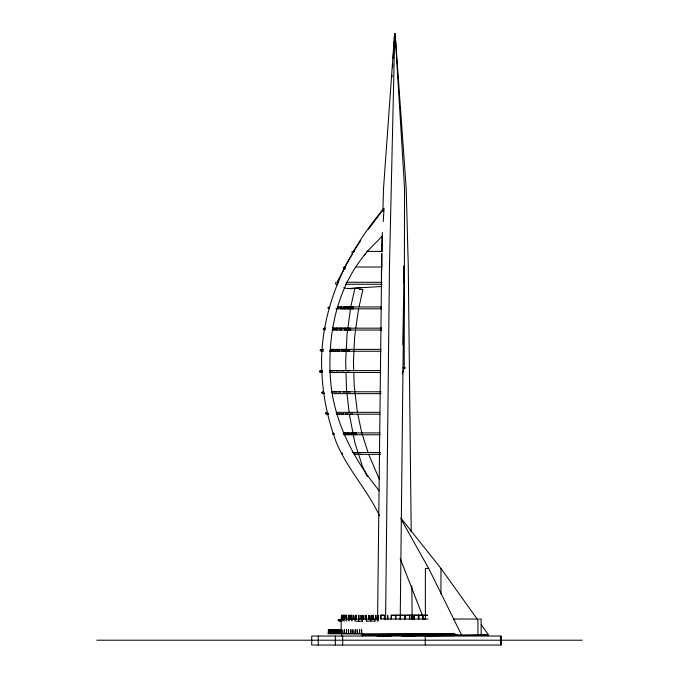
<?xml version="1.0" encoding="UTF-8"?>
<svg xmlns="http://www.w3.org/2000/svg" width="679" height="679" viewBox="0 0 679 679"><rect width="100%" height="100%" fill="white"/><g stroke="black" fill="none" stroke-linecap="round" stroke-linejoin="round"><path stroke-width="1.02" d="M500.958 645.05L501.009 636.036L311.712 636.036L311.712 645.05L500.958 645.05L500.958 636.036M391.223 615.378L427.524 615.259L391.206 615.208M377.566 619.808L381.802 253.386M385.579 619.808L389.483 265.998L394.779 33.95M402.978 344.813L403.402 306.984M403.666 282.812L403.852 265.998M400.22 619.808L404.124 265.998M382.336 232.362L381.853 251.281L382.498 251.383M382.88 211.33L383.542 188.295L394.567 33.95L395.127 33.95L404.54 188.295L404.209 367.933L402.231 373.959M418.57 619.019L418.697 615.089M356.526 433.822L356.568 433.168M391.97 77.296L392.097 75.182M392.547 67.781L392.81 63.546M393.133 58.267L393.455 52.979M393.71 48.752L394.159 41.351M394.287 39.238L394.609 33.95M383.236 221.524L384.076 208.164L368.51 229.358M379.901 452.791L379.901 454.098M334.671 629.628L334.959 633.388M381.284 307.239L381.284 308.555M355.533 330.104L354.642 337.2L353.445 361.669L353.734 370.827M355.796 328.076L358.622 308.809M346.477 619.019L346.63 615.081L346.782 619.019M330.452 633.388L330.3 629.441L330.087 633.388M384.348 615.081L380.86 615.208L384.348 615.437M328.78 633.388L329.026 629.433L328.661 633.388M350.466 308.92L347.088 333.89L345.653 361.559L345.934 370.793M375.012 619.562L375.012 620.996M359.072 306.781L362.909 289.509L359.386 289.509M350.754 306.84L354.947 288.227M351.722 252.215L352.24 251.425M330.427 629.679L330.749 633.388M324.282 328.992L324.401 328.848A4.006 3.93 -90 0 1 324.783 328.644M325.504 328.254A4.006 3.989 -90 0 0 323.416 328.857L323.467 329.323M342.267 453.233L342.352 453.648A4.371 4.346 -90 0 0 342.742 453.827M342.097 453.233L342.182 453.648A4.371 4.363 -90 0 0 342.572 453.827M341.961 453.233L342.046 453.648A4.371 4.371 0 0 0 342.437 453.827M360.838 240.51L353.666 251.383L354.633 251.383M381.25 328.169L381.25 330.028M368.043 250.857C335.621 287.217 326.243 338.796 331.123 386.088C335.664 425.029 354.786 460.676 379.213 490.756M383.448 208.971C347.495 251.569 321.948 304.998 321.566 361.559C321.634 389.203 326.557 416.626 336.377 442.479C347.249 468.977 367.458 489.831 379.468 515.76M364.207 255.126L365.633 253.632M340.145 619.562L338.923 620.275L340.12 620.996M353.513 251.714L354.005 251.383M367.543 251.162L382.269 236.063L381.853 251.383L378.831 251.544M323.56 392.454L323.577 392.929A4.371 4.269 -90 0 0 324.35 393.26M326.599 413.18L326.667 413.121A3.998 3.93 -90 0 1 327.448 412.747M345.849 267.025L345.348 267.348A1.468 1.426 -90 0 0 345.348 268.884M370.768 620.996L370.768 619.562M343.693 267.068L343.175 268.392M336.02 282.303L335.502 283.007L336.02 284.221M366.66 619.562L366.168 620.275L366.66 620.996M355.49 619.562C352.129 621.998 361.712 621.319 362.722 620.996M358.987 620.996L358.283 620.275L358.987 619.562M358.393 619.562L358.868 619.562M354.845 619.562L355.38 619.562M351.569 619.562L352.172 619.562M352.265 620.996L351.382 620.275L352.265 619.562M349.354 620.996L348.378 620.275L349.354 619.562M348.616 619.562L349.261 619.562M346.765 620.996L345.721 620.275L346.765 619.562M344.092 619.452L343.523 620.691L344.533 620.996M342.674 620.996L341.52 620.275L342.674 619.562M340.807 621.107L340.366 620.996M340.366 619.562L341.206 619.562L340.12 619.868L340.408 620.996M339.492 620.996L338.269 620.275L339.508 619.562M339.288 620.996L338.04 620.275L339.288 619.562M377.023 619.562L378.008 619.562L378.492 620.275L378.008 620.996L377.023 620.996M354.497 251.383L353.988 251.714A1.57 1.536 -90 0 0 353.801 252.215M338.482 282.269L337.981 282.557A1.256 1.214 -90 0 0 337.794 283.516M344.924 434.577A4.38 3.641 -90 0 1 343.837 434.518A4.363 3.624 -90 0 0 344.559 434.602L345.28 434.518A4.32 3.599 -90 0 0 345.976 434.263A4.329 3.59 89.9 0 1 345.28 434.518M361.364 287.837L350.941 288.668L346.069 288.312M350.797 288.346L381.08 286.521M414.385 636.036L407.179 636.444L401.909 635.892M391.223 636.036L380.843 636.444L376.828 635.85M424.29 636.036L487.615 635.018M402.01 636.036L409.013 635.875M413.01 635.782L457.969 635.018M366.635 251.383L381.64 251.383M352.715 253.632L344.652 267.025L345.603 267.025M355.855 267.025L381.98 267.025M344.728 269.198L343.88 269.198L337.022 282.269L337.921 282.269M381.98 269.198L381.437 269.198L381.437 282.269M346.12 282.269L381.878 282.303M345.509 284.255L381.971 284.255M337.582 306.967L381.479 306.967M335.995 308.826L381.496 308.826M332.651 328.169L381.7 328.169M333.185 328.254L350.126 328.254M345.136 329.85L350.126 329.85M332.303 330.028L381.649 330.028M330.681 349.379L381.012 349.379M343.141 349.464L348.412 349.464M343.141 351.06L348.412 351.06M329.519 351.238L381.012 351.238M402.723 367.933L405.686 367.933M329.357 370.59L380.452 370.59M329.459 372.448L380.469 372.448M331.284 391.783L381.089 391.783M332.659 393.633L381.089 393.633M336.215 412.34L379.646 412.34M336.759 414.19L379.773 414.19M343.15 432.896L380.002 432.896M351.79 433.007L356.025 433.007M351.79 434.602L356.025 434.602M343.786 434.747L380.155 434.747M352.299 452.52L380.087 452.52M357.714 454.175L361.024 454.175M354.268 454.37L380.333 454.37M461.584 635.018L428.678 568.416L425.377 568.416L425.377 619.307L423.951 619.307L400.211 558.562M345.679 615.259L345.679 619.019M346.214 615.259L346.46 615.259M348.887 615.259L348.607 619.019M358.885 615.259L358.597 619.019M375.827 615.259L376.124 619.019M384.492 615.259L384.204 619.019M411.763 615.259L412.009 619.019M422.678 615.259L422.516 619.019M346.214 619.019L378.593 619.019L378.593 615.259L378.296 619.019M427.982 619.019L380.775 619.019L380.775 615.259L381.055 619.019M453.538 619.019L477.931 619.019L477.931 635.018M479.264 619.019L481.139 619.019L481.139 635.018M366.499 621.107L374.918 621.107M329.892 629.628L328.364 629.628L328.364 633.388M328.076 633.388L362.9 633.779M328.076 633.779L454.93 633.779L364.92 634.576M453.648 635.018L488.574 635.018L481.25 624.765M362.23 635.425L428.415 635.425L428.415 634.975M96.842 640.212L582.158 640.212M344.423 307.086L353.012 307.137M340.799 308.656L353.012 308.733M343.498 433.601A3.998 3.531 -90 0 0 343.158 433.397A4.006 3.336 -90 0 1 345.297 433.109L346.307 433.601A3.998 3.081 -90 0 1 349.575 433.601M345.297 433.1L345.984 433.389M343.863 287.446L345.297 288.125M362.722 619.562L362.119 620.275L362.518 621.107M337.098 284.891L336.207 284.255M400.873 518.052L440.96 568.416L477.583 619.647M322.958 392.793L323.085 392.929A4.371 4.295 -90 0 0 324.282 393.37M401.094 519.138L428.678 568.416M379.374 479.408L368.578 454.124M367.263 476.658L362.348 466.108L358.588 454.293M328.602 629.679L328.84 629.628M333.72 629.679L333.745 633.388M367.933 452.112L361.814 432.998L357.791 414.139M357.969 452.324L354.837 442.479L349.337 414.343M414.343 615.208L414.275 619.019M357.366 412.161L354.226 386.088L353.801 372.864M349.099 412.255L346.485 389.271L345.993 372.847M395.17 33.95L406.195 188.295L408.266 265.998L411.202 531.886M394.957 33.95L395.068 39.238M411.797 585.909L412.17 619.808M454.769 634.186L364.063 634.975M441.596 634.576L363.206 634.975L363.206 635.425M440.96 568.416L440.96 593.862M425.275 636.036L425.275 645.05M422.813 615.259L422.813 619.019M418.85 619.019L418.85 615.259L418.306 615.259L418.306 619.019M414.394 619.019L413.986 615.259L413.986 619.019M414.097 615.259L414.097 619.019M413.307 635.425L413.307 636.036M409.692 619.019L409.692 615.259L409.403 619.019M405.108 619.019L405.108 615.259L404.82 619.019M400.525 619.019L400.525 615.259L400.237 619.019M395.942 619.019L395.653 615.259L395.653 619.019M391.359 619.019L391.359 615.259L391.07 619.019M387.921 619.019L387.641 615.259L387.641 619.019M381.793 253.632L381.793 267.025M375.86 615.259L375.827 619.019M373.654 619.019L373.365 615.259L373.365 619.019M372.703 619.019L372.703 615.259L372.415 619.019M371.192 619.019L371.192 615.259L370.895 619.019M369.249 619.019L369.249 615.259L368.96 619.019M368.722 619.019L368.722 615.259L368.425 619.019M366.253 619.019L366.253 615.259L365.964 619.019M365.794 619.019L365.794 615.259L365.497 619.019M363.783 619.019L363.783 615.259L363.486 619.019M362.34 619.019L362.34 615.259L362.051 619.019M362.23 633.388L362.23 636.036M361.848 633.388L361.551 629.628L361.551 633.388M361.321 619.019L361.024 615.259L361.024 619.019M359.658 633.388L359.658 629.628L359.361 633.388M358.843 615.259L358.885 619.019M357.468 633.388L357.171 629.628L357.171 633.388M356.382 619.019L356.382 615.259L356.085 619.019M355.431 619.019L355.431 615.259L355.134 619.019M355.278 633.388L355.278 629.628L354.981 633.388M353.912 619.019L353.615 615.259L353.615 619.019M353.088 633.388L352.791 629.628L352.791 633.388M351.977 619.019L351.832 615.081L351.688 619.019M351.442 619.019L351.442 615.259L351.153 619.019M350.95 619.019L350.95 615.259L350.661 619.019M350.899 633.388L350.899 629.628L350.602 633.388M349.923 619.019L349.923 615.259L349.634 619.019M348.683 615.259L348.683 619.019M348.709 633.388L348.412 629.628L348.412 633.388M346.519 633.388L346.519 629.628L346.222 633.388M344.329 633.388L344.329 629.628L344.032 633.388M343.752 615.259L343.752 619.019M343.625 615.259L343.625 619.019M342.674 636.036L342.674 645.05M342.14 633.388L341.843 629.628L341.843 633.388M341.639 633.388L341.639 636.036M341.172 621.081L341.172 633.532M340.833 633.388L340.833 629.628L340.535 633.388M340.196 633.388L340.196 629.628L339.899 633.388M338.982 633.388L338.982 629.628L338.685 633.388M338.244 633.388L338.142 629.441L337.955 633.388M337.123 633.388L336.954 629.433L336.826 633.388M336.614 633.388L336.317 629.628L336.317 633.388M335.587 633.388L335.587 629.628L335.29 633.388M335.358 636.036L335.358 645.05M334.679 629.628L334.671 633.388M334.034 633.388L334.034 629.628L333.364 629.628L333.364 633.388M333.508 629.628L333.644 633.388M332.829 633.388L332.829 629.628L332.532 633.388M332.32 633.388L332.192 629.433L332.039 633.388M331.352 633.388L331.479 629.433L331.072 633.388M330.376 629.628L330.376 633.388M329.765 629.628L329.765 633.388M329.476 629.628L329.476 633.388M329.154 629.628L329.154 633.388M328.908 629.628L328.857 633.388M328.483 629.628L328.483 633.388M318.273 636.036L318.273 645.05M350.322 433.601A3.998 2.809 -90 0 1 353.267 433.601M352.987 434.254A4.371 3.072 -90 0 1 350.602 434.254M349.269 434.254A4.371 3.37 -90 0 1 346.646 434.254M338.592 392.089A3.998 3.064 -90 0 1 340.595 392.089M343.328 392.089A3.998 2.784 -90 0 1 345.153 392.089M329.519 370.692A4.006 3.531 -90 0 1 331.42 371.057M332.167 371.057A4.006 3.31 -90 0 1 335.002 371.057M334.399 392.089A3.998 3.31 -90 0 1 336.563 392.089M341.512 371.057A4.006 2.784 -90 0 1 343.897 371.057M346.986 371.057A4.006 2.478 -90 0 1 349.108 371.057M336.555 371.057A4.006 3.064 -90 0 1 339.177 371.057M331.556 391.893A3.998 3.522 -90 0 1 333.1 392.089M355.737 453.979A4.371 3.48 -90 0 1 354.022 454.09M358.665 453.979A4.371 3.234 -90 0 1 356.755 453.979M339.865 413.774A4.371 3.616 -90 0 1 337.047 413.774M343.625 413.774A4.371 3.353 -90 0 1 341.019 413.774M347.877 413.774A4.371 3.047 -90 0 1 345.509 413.774M348.565 392.089A3.998 2.478 -90 0 1 350.186 392.089M336.623 413.774A4.371 3.853 -90 0 1 336.266 413.927M352.579 413.774A4.371 2.708 -90 0 1 350.474 413.774M341.664 350.058A4.006 2.809 -90 0 1 344.618 350.058M347.096 350.058A4.006 2.512 -90 0 1 349.727 350.058M344.338 350.712A4.38 3.072 -90 0 1 341.944 350.712M349.481 350.712A4.38 2.75 90 0 1 347.351 350.712M336.75 350.058A4.006 3.081 -90 0 1 339.984 350.058M339.678 350.712A4.38 3.378 -90 0 1 337.056 350.712M330.503 349.464A4.006 3.531 -90 0 1 332.354 350.058A4.006 3.327 -90 0 1 335.884 350.058M335.553 350.712A4.38 3.641 -90 0 1 332.727 350.712M332.006 350.712A4.38 3.87 -90 0 1 329.731 350.975M340.281 328.28A4.006 3.115 -90 0 1 340.977 328.28M344.822 328.28A4.006 2.86 -90 0 1 345.458 328.28M341.63 329.654A4.38 3.412 -90 0 1 339.619 329.654M346.061 329.654A4.38 3.132 -90 0 1 344.219 329.654M349.838 328.28A4.006 2.572 -90 0 1 350.406 328.28M350.95 329.654A4.38 2.818 -90 0 1 349.295 329.654M336.258 328.28A4.006 3.344 -90 0 1 337.005 328.28M337.709 329.654A4.38 3.667 -90 0 1 335.553 329.654M332.795 328.28A4.006 3.548 -90 0 1 333.584 328.28M334.331 329.654A4.38 3.879 -90 0 1 332.413 329.765M343.387 307.307A4.006 3.166 -90 0 1 345.458 307.307M345.11 308.597A4.38 3.463 -90 0 1 343.735 308.597M349.142 308.622A4.38 3.208 89.9 0 1 347.869 308.622M347.86 307.214A4.006 2.928 -90 0 1 349.15 307.214M353.589 308.648A4.38 2.911 89.9 0 1 352.435 308.648M352.426 307.239A4.006 2.665 -90 0 1 353.598 307.239M339.695 307.281A4.006 3.378 -90 0 1 341.902 307.281M341.164 308.631A4.38 3.701 -90 0 1 340.425 308.631M337.667 307.035A4.006 3.565 -90 0 1 338.829 307.256M338.057 308.606A4.38 3.904 -90 0 1 337.276 308.606M334.509 434.509A4.371 4.346 -90 0 1 333.296 434.068L333.287 433.601A3.998 3.972 -90 0 1 333.669 433.397M333.703 433.219A3.964 3.964 0 0 0 332.905 433.592L332.922 434.076A4.346 4.346 0 0 0 334.569 434.577M334.357 434.509A4.371 4.354 -90 0 1 333.143 434.068L333.134 433.601A3.998 3.981 -90 0 1 333.924 433.227M323.577 391.97A3.998 3.964 -90 0 0 322.372 392.462L322.381 392.929A4.371 4.346 -90 0 0 324.019 393.438M322.321 370.692A4.006 3.989 -90 0 0 319.784 371.26L319.792 371.736A4.38 4.371 -90 0 0 322.313 372.236M323.543 391.893A3.998 3.998 0 0 0 321.888 392.462L321.897 392.929A4.371 4.371 0 0 0 324.418 393.438M322.084 370.887A4.006 3.904 -90 0 0 321.311 371.26L321.32 371.736A4.38 4.278 -90 0 0 322.101 372.067M323.34 391.97A3.998 3.981 -90 0 0 322.126 392.462L322.135 392.929A4.371 4.354 -90 0 0 324.214 393.455M321.973 372.168A4.38 4.303 -90 0 1 320.777 371.727M321.15 371.057A4.006 3.938 -90 0 1 322.398 370.692M327.66 412.526A3.998 3.998 0 0 0 325.564 413.121L325.572 413.587A4.371 4.371 0 0 0 328.093 414.097A4.371 4.337 -90 0 1 326.03 413.587L326.022 413.121A3.998 3.964 -90 0 1 327.668 412.552M328.356 414.029A4.371 4.261 -90 0 1 327.168 413.587L327.159 413.121A3.998 3.896 -90 0 1 327.533 412.917M327.066 413.774A4.371 4.295 -90 0 0 328.305 414.097A4.371 4.354 -90 0 1 325.793 413.587L325.776 413.121A3.998 3.981 -90 0 1 327.431 412.552M323.017 350.975A4.38 4.278 -90 0 1 321.829 350.525L321.812 350.058A4.006 3.913 -90 0 1 323.009 349.566M322.949 351.035A4.38 4.363 -90 0 1 320.429 350.525L320.42 350.058A4.006 3.989 -90 0 1 322.958 349.49M323.051 351.035A4.38 4.303 -90 0 1 321.804 350.712M321.413 350.058A4.006 3.938 -90 0 1 323.043 349.49M324.885 328.644A4.006 3.93 -90 0 0 324.503 328.857L324.511 329.323A4.38 4.295 -90 0 0 324.893 329.51M325.071 329.824A4.38 4.363 -90 0 1 323.425 329.315M325.64 328.28A4.006 4.006 0 0 0 323.094 328.857L323.102 329.323A4.38 4.38 0 0 0 324.757 329.824M329.51 307.188A4.006 3.989 -90 0 0 328.297 307.689L328.305 308.156A4.38 4.371 -90 0 0 329.103 308.487M329.502 307.502A4.006 3.947 -90 0 0 329.12 307.714L329.128 308.181A4.38 4.32 89.7 0 0 329.519 308.368M329.722 307.086A4.006 4.006 0 0 0 328.067 307.663L328.076 308.13A4.38 4.38 0 0 0 328.874 308.461M328.823 307.426A4.006 3.981 -90 0 0 328.441 307.638L328.449 308.105A4.38 4.363 -90 0 0 328.84 308.283M329.23 307.256A4.006 3.981 -90 0 1 329.654 307.137M319.979 371.32L320.064 371.736A4.38 4.354 -90 0 0 322.143 372.262A4.38 4.38 0 0 1 319.554 371.727L319.546 371.26A4.006 4.006 0 0 1 322.092 370.692A4.006 3.972 -90 0 0 320.055 371.26L319.979 371.32M320.547 350.118L320.632 350.534A4.38 4.354 -90 0 0 322.712 351.06A4.38 4.38 0 0 1 320.165 350.525L320.149 350.058A4.006 4.006 0 0 1 322.695 349.49A4.006 3.981 -90 0 0 320.624 350.058L320.547 350.118M341.571 615.259L341.274 619.019L341.622 615.259M342.598 615.259L342.309 619.019L342.598 615.259M344.041 615.259L343.336 615.259L343.336 619.019L344.041 619.019L344.041 615.259M344.652 615.259L344.363 619.019L344.652 615.259"/></g></svg>
